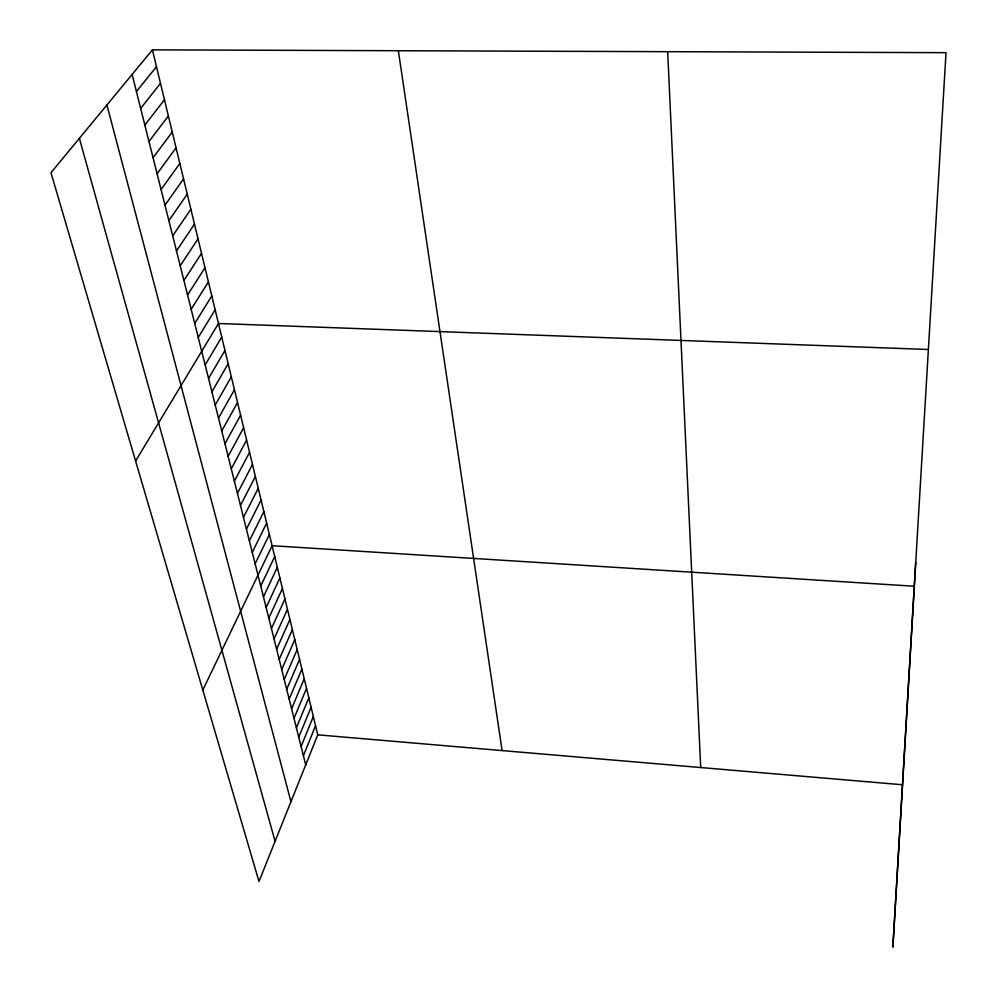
<?xml version="1.0" encoding="UTF-8"?>
<svg xmlns="http://www.w3.org/2000/svg" width="997" height="997" viewBox="0 0 997 997"><rect width="100%" height="100%" fill="white"/><g stroke="black" fill="none" stroke-linecap="round" stroke-linejoin="round"><path stroke-width="1.5" d="M915.72 562.333L892.876 947.15L946.016 52.667L152.416 49.85L50.984 172.718L258.983 881.46L317.756 734.839L152.416 49.85M303.412 755.763L315.55 725.729M301.094 746.541L313.332 716.519M298.751 737.232L311.089 707.234M296.383 727.835L308.833 697.85M294.003 718.339L306.54 688.379M291.598 708.755L304.235 678.832M289.155 699.071L301.904 669.174M286.7 689.301L299.549 659.428M284.22 679.431L297.181 649.595M281.715 669.473L294.788 639.663M279.185 659.403L292.358 629.63M276.63 649.234L289.915 619.498M274.05 638.965L287.448 609.279M271.433 628.584L284.955 598.948M268.804 618.115L282.438 588.504M266.137 607.522L279.895 577.973M263.457 596.829L277.316 567.33M260.74 586.024L274.723 556.575M202.815 690.036L272.106 545.708L914.299 586.236M255.145 563.803L269.389 534.467M252.278 552.375L266.648 523.101M249.375 540.823L263.881 511.623M246.433 529.145L261.077 500.02M243.467 517.343L258.248 488.281M240.476 505.417L255.382 476.429M237.436 493.353L252.49 464.44M234.37 481.152L249.562 452.326M231.267 468.827L246.608 440.076M228.139 456.352L243.617 427.701M224.961 443.74L240.601 415.176M221.758 430.978L237.535 402.514M218.517 418.079L234.445 389.715M215.227 405.019L231.329 376.766M211.912 391.821L228.163 363.681M208.547 378.461L224.973 350.433M205.158 364.952L221.733 337.036M135.592 461.013L218.468 323.489L928.369 349.498M198.241 337.447L215.153 309.793M194.727 323.452L211.813 295.922M191.162 309.282L208.423 281.902M187.561 294.95L204.996 267.707M183.909 280.444L201.531 253.338M180.22 265.75L198.029 238.806M176.481 250.883L194.477 224.101M172.693 235.84L190.876 209.22M168.867 220.599L187.249 194.153M164.979 205.17L183.56 178.899M161.053 189.542L179.834 163.471M157.077 173.727L176.07 147.843M153.052 157.7L172.244 132.015M148.977 141.474L168.381 115.988M144.839 125.049L164.468 99.775M140.652 108.399L160.492 83.337M136.415 91.525L156.479 66.699M317.756 734.839L902.497 784.764M79.374 138.334L275.085 841.318M106.903 104.972L290.95 801.725M132.115 74.439L305.705 764.898M398.351 50.722L502.089 750.579M667.666 51.682L700.704 767.54"/></g></svg>
